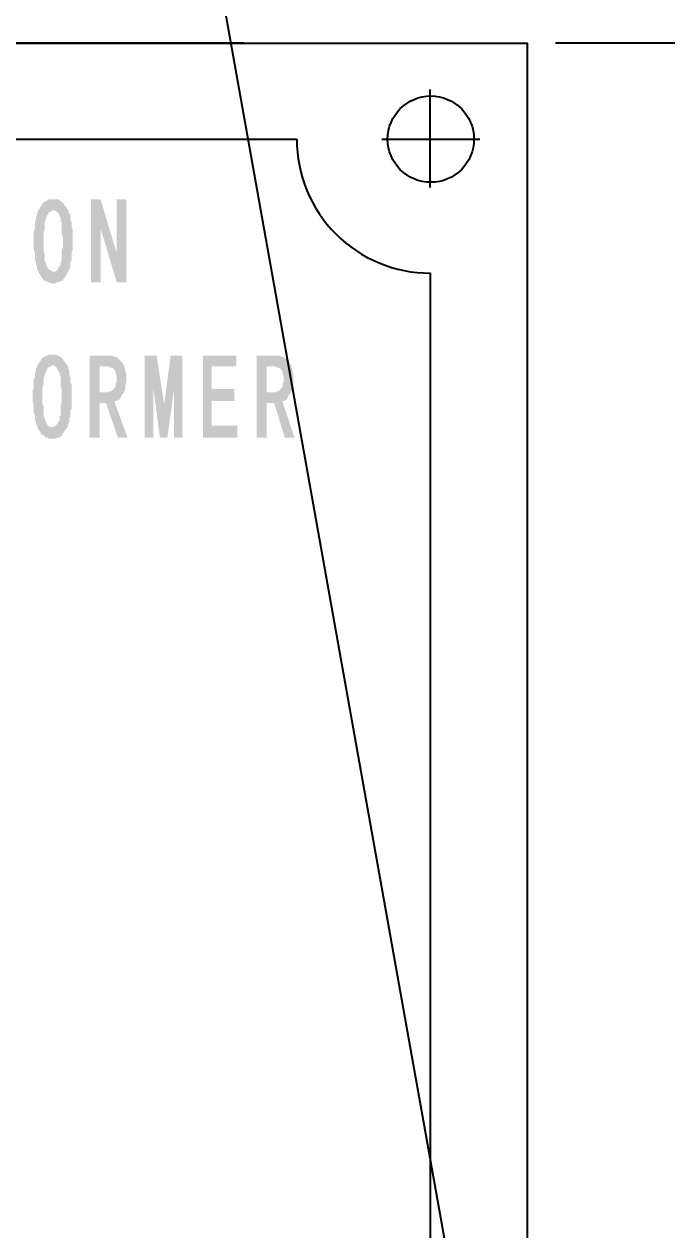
# Model space of a CAD drawing. Header units: inches. Extents: x 198356 to 209798, y -190593 to -183267.
# Drawn here: x 201260.6 to 201294.1, y -183985.7 to -183922.8 of the extents above; entities that cross this region are included whole.
import ezdxf

# ---------------------------------------------------------------- set-up
doc = ezdxf.new("R2010")
doc.units = ezdxf.units.IN
doc.header["$LTSCALE"] = 13
doc.linetypes.add('CENTER', pattern=[50.8, 31.75, -6.35, 6.35, -6.35])
doc.linetypes.add('DASHED', pattern=[0.75, 0.5, -0.25])
doc.layers.get('0').update_dxf_attribs({"color": 1, "linetype": 'CENTER'})
for name, color, linetype in [('2', 3, 'Continuous'), ('4虚线层', 6, 'DASHED'), ('7标注层', 4, 'Continuous'), ('PDF_Geometry', 7, 'Continuous')]:
    doc.layers.add(name, color=color, linetype=linetype)
doc.layers.add('2细实线', color=3, linetype='Continuous', lineweight=20)
doc.styles.get("Standard").update_dxf_attribs({"font": 'gbenor.shx', "bigfont": 'gbcbig.shx'})
doc.dimstyles.new('英寸 1-10', dxfattribs={"dimscale": 14, "dimtxt": 3.5, "dimasz": 2, "dimexe": 1.5, "dimexo": 0.5, "dimgap": 0.5, "dimtad": 1, "dimtoh": 1, "dimdec": 0, "dimdsep": 46, "dimtxsty": 'Standard', "dimcen": 2.5, "dimclrd": 3, "dimclre": 3, "dimclrt": 3, "dimadec": 0, "dimazin": 2, "dimtfac": 1, "dimtdec": 0, "dimtmove": 0, "dimatfit": 2, "dimfxl": 1, "dimarcsym": 0})

# ---------------------------------------------------------------- blocks, each defined once
blk = doc.blocks.new('*D101')
at = {"layer": '2细实线', "color": 3, "linetype": 'ByBlock', "lineweight": -2}
for p, q in [((204482.464, -183812.807), (204702.343, -183812.807)), ((204681.343, -183854.807), (204681.343, -185990.802)), ((204332.464, -186032.802), (204702.343, -186032.802)), ((201100.829, -188826.91), (201100.829, -188994.785)), ((199830.829, -188846.487), (199830.829, -188994.785)), ((201072.829, -188973.785), (199858.829, -188973.785))]:
    blk.add_line(p, q, dxfattribs=at)
at = {"layer": '2细实线', "color": 3, "linetype": 'ByBlock'}
for points in [[(204674.343, -183854.807), (204688.343, -183854.807), (204681.343, -183812.807)], [(204674.343, -185990.802), (204688.343, -185990.802), (204681.343, -186032.802)], [(199858.829, -188969.118), (199858.829, -188978.452), (199830.829, -188973.785)], [(201072.829, -188969.118), (201072.829, -188978.452), (201100.829, -188973.785)]]:
    blk.add_solid(points, dxfattribs=at)
at = {"layer": 'Defpoints', "color": 0, "linetype": 'ByBlock'}
for p in [(204475.464, -183812.807), (204325.464, -186032.802), (204681.343, -186032.802), (201100.829, -188819.91), (199830.829, -188839.487), (199830.829, -188973.785)]:
    blk.add_point(p, dxfattribs=at)
at = {"layer": '2细实线', "color": 3, "linetype": 'ByBlock', "insert": (204636.061, -185152.306), "char_height": 73.5, "attachment_point": 5, "rotation": 90}
blk.add_mtext('2220 [87]', dxfattribs=at)
at = {"layer": '2细实线', "color": 3, "linetype": 'ByBlock', "insert": (200465.829, -188941.264), "char_height": 49, "attachment_point": 5}
blk.add_mtext('1270 [50]', dxfattribs=at)

msp = doc.modelspace()

# ---------------------------------------------------------------- hatches: boundary and pattern name
at = {"layer": '2', "linetype": 'Continuous', "transparency": 33554559}
for points in [[(201262.143, -183931.946), (201262.03, -183931.946), (201261.974, -183931.946), (201261.862, -183931.946), (201261.806, -183932.002), (201261.693, -183932.059), (201261.637, -183932.115), (201261.581, -183932.171), (201261.525, -183932.283), (201261.469, -183932.339), (201261.413, -183932.452), (201261.356, -183932.508), (201262.143, -183932.508), (201262.199, -183932.508), (201262.311, -183932.564), (201262.367, -183932.62), (201262.424, -183932.676), (201262.48, -183932.789), (201262.48, -183932.845), (201262.536, -183932.901), (201262.536, -183933.013), (201262.536, -183933.07), (201262.592, -183933.182), (201262.592, -183933.294), (201262.592, -183933.463), (201262.592, -183933.575), (201262.592, -183933.744), (201262.648, -183933.912), (201262.648, -183934.081), (201262.648, -183934.249), (201262.648, -183934.418), (201262.592, -183934.586), (201262.592, -183934.755), (201262.592, -183934.867), (201262.592, -183934.979), (201262.592, -183935.092), (201262.536, -183935.204), (201262.536, -183935.26), (201262.536, -183935.372), (201262.48, -183935.429), (201262.424, -183935.485), (201262.367, -183935.597), (201262.311, -183935.653), (201262.255, -183935.709), (201262.143, -183935.709), (201262.873, -183935.766), (201262.929, -183935.709), (201262.929, -183935.653), (201262.985, -183935.541), (201263.041, -183935.429), (201263.041, -183935.316), (201263.041, -183935.204), (201263.098, -183935.092), (201263.098, -183934.979), (201263.098, -183934.867), (201263.098, -183934.698), (201263.154, -183934.586), (201263.154, -183934.418), (201263.154, -183934.249), (201263.154, -183934.081), (201263.154, -183933.968), (201263.154, -183933.8), (201263.154, -183933.631), (201263.154, -183933.519), (201263.098, -183933.35), (201263.098, -183933.238), (201263.098, -183933.126), (201263.041, -183933.013), (201263.041, -183932.901), (201263.041, -183932.789), (201262.985, -183932.676), (201262.929, -183932.62), (201262.929, -183932.508), (201262.873, -183932.452), (201262.817, -183932.339), (201262.761, -183932.283), (201262.704, -183932.171), (201262.648, -183932.115), (201262.592, -183932.059), (201262.48, -183932.002), (201262.424, -183931.946), (201262.311, -183931.946), (201262.255, -183931.946)], [(201264.614, -183931.946), (201264.109, -183931.946), (201264.109, -183936.271), (201264.614, -183936.271), (201264.614, -183933.463)], [(201264.614, -183931.946), (201264.614, -183933.463), (201265.457, -183936.271), (201265.457, -183934.755)], [(201265.962, -183931.946), (201265.457, -183931.946), (201265.457, -183934.755), (201265.457, -183936.271), (201265.962, -183936.271)], [(201261.356, -183932.508), (201261.356, -183932.564), (201261.3, -183932.676), (201261.3, -183932.789), (201261.244, -183932.901), (201261.244, -183932.957), (201261.188, -183933.126), (201261.188, -183933.238), (201261.188, -183933.35), (201261.188, -183933.463), (201261.132, -183933.631), (201261.132, -183933.8), (201261.132, -183933.968), (201261.132, -183934.081), (201261.132, -183934.137), (201261.132, -183934.249), (201261.132, -183934.418), (201261.132, -183934.586), (201261.188, -183934.698), (201261.188, -183934.867), (201261.188, -183934.979), (201261.188, -183935.092), (201261.244, -183935.204), (201261.244, -183935.316), (201261.3, -183935.429), (201261.3, -183935.541), (201261.356, -183935.653), (201261.356, -183935.709), (201261.413, -183935.822), (201261.469, -183935.878), (201261.525, -183935.99), (201261.581, -183936.046), (201261.637, -183936.159), (201261.75, -183936.215), (201261.806, -183936.215), (201261.918, -183936.271), (201261.974, -183936.271), (201262.087, -183936.327), (201262.143, -183936.327), (201262.255, -183936.327), (201262.311, -183936.271), (201262.424, -183936.271), (201262.48, -183936.215), (201262.592, -183936.215), (201262.648, -183936.159), (201262.704, -183936.046), (201262.761, -183935.99), (201262.817, -183935.878), (201262.873, -183935.822), (201262.873, -183935.766), (201262.143, -183935.709), (201262.087, -183935.709), (201262.03, -183935.653), (201261.918, -183935.597), (201261.862, -183935.541), (201261.806, -183935.429), (201261.806, -183935.372), (201261.75, -183935.316), (201261.75, -183935.204), (201261.693, -183935.148), (201261.693, -183935.035), (201261.693, -183934.867), (201261.693, -183934.755), (201261.637, -183934.642), (201261.637, -183934.474), (201261.637, -183934.305), (201261.637, -183934.081), (201261.637, -183933.968), (201261.637, -183933.8), (201261.637, -183933.687), (201261.693, -183933.519), (201261.693, -183933.35), (201261.693, -183933.238), (201261.693, -183933.126), (201261.75, -183933.013), (201261.75, -183932.957), (201261.806, -183932.901), (201261.806, -183932.789), (201261.862, -183932.733), (201261.918, -183932.62), (201262.03, -183932.564), (201262.087, -183932.508), (201262.143, -183932.508)], [(201262.087, -183940.034), (201261.974, -183940.034), (201261.918, -183940.034), (201261.806, -183940.09), (201261.75, -183940.09), (201261.693, -183940.147), (201261.581, -183940.203), (201261.525, -183940.259), (201261.469, -183940.371), (201261.413, -183940.427), (201261.356, -183940.54), (201261.3, -183940.596), (201262.087, -183940.596), (201262.143, -183940.596), (201262.255, -183940.652), (201262.311, -183940.708), (201262.367, -183940.821), (201262.424, -183940.933), (201262.48, -183940.989), (201262.48, -183941.101), (201262.536, -183941.214), (201262.536, -183941.326), (201262.536, -183941.438), (201262.536, -183941.551), (201262.536, -183941.719), (201262.592, -183941.832), (201262.592, -183942), (201262.592, -183942.225), (201262.592, -183942.337), (201262.592, -183942.506), (201262.536, -183942.674), (201262.536, -183942.843), (201262.536, -183942.955), (201262.536, -183943.067), (201262.536, -183943.18), (201262.48, -183943.292), (201262.48, -183943.404), (201262.48, -183943.46), (201262.424, -183943.517), (201262.367, -183943.629), (201262.311, -183943.685), (201262.255, -183943.741), (201262.199, -183943.797), (201262.087, -183943.797), (201262.817, -183943.91), (201262.873, -183943.797), (201262.929, -183943.741), (201262.929, -183943.629), (201262.985, -183943.517), (201262.985, -183943.46), (201262.985, -183943.348), (201263.041, -183943.236), (201263.041, -183943.067), (201263.041, -183942.955), (201263.098, -183942.843), (201263.098, -183942.674), (201263.098, -183942.506), (201263.098, -183942.393), (201263.098, -183942.225), (201263.098, -183942.056), (201263.098, -183941.888), (201263.098, -183941.775), (201263.098, -183941.607), (201263.041, -183941.495), (201263.041, -183941.326), (201263.041, -183941.214), (201262.985, -183941.101), (201262.985, -183940.989), (201262.985, -183940.877), (201262.929, -183940.764), (201262.929, -183940.708), (201262.873, -183940.596), (201262.817, -183940.54), (201262.761, -183940.427), (201262.704, -183940.371), (201262.648, -183940.259), (201262.592, -183940.203), (201262.536, -183940.147), (201262.424, -183940.09), (201262.367, -183940.09), (201262.311, -183940.034), (201262.199, -183940.034)], [(201264.951, -183940.09), (201264.052, -183940.09), (201264.052, -183944.359), (201264.558, -183944.359), (201264.558, -183942.562), (201264.895, -183942.562), (201265.344, -183942.506), (201265.4, -183942.449), (201265.457, -183942.449), (201265.569, -183942.393), (201265.625, -183942.337), (201265.681, -183942.225), (201265.737, -183942.112), (201265.794, -183942.056), (201264.558, -183942), (201264.558, -183940.652), (201264.895, -183940.652), (201265.85, -183940.596), (201265.794, -183940.54), (201265.737, -183940.427), (201265.681, -183940.371), (201265.625, -183940.315), (201265.569, -183940.259), (201265.513, -183940.203), (201265.4, -183940.147), (201265.344, -183940.147), (201265.232, -183940.09), (201265.176, -183940.09), (201265.063, -183940.09)], [(201267.535, -183940.09), (201266.917, -183940.09), (201266.917, -183944.359), (201267.366, -183944.359), (201267.366, -183941.775)], [(201267.535, -183940.09), (201267.366, -183941.775), (201267.703, -183944.359), (201267.928, -183942.618)], [(201268.883, -183940.09), (201268.265, -183940.09), (201267.928, -183942.618), (201267.703, -183944.359), (201268.096, -183944.359), (201268.433, -183941.888)], [(201268.883, -183940.09), (201268.433, -183941.888), (201268.433, -183944.359), (201268.883, -183944.359)], [(201271.691, -183940.09), (201269.95, -183940.09), (201269.95, -183944.359), (201271.747, -183944.359), (201271.747, -183943.741), (201270.399, -183943.741), (201270.399, -183942.449), (201271.579, -183942.449), (201271.579, -183941.832), (201270.399, -183941.832), (201270.399, -183940.652), (201271.691, -183940.652)], [(201273.657, -183940.09), (201272.758, -183940.09), (201272.758, -183944.359), (201273.264, -183944.359), (201273.264, -183942.562), (201273.657, -183942.562), (201274.106, -183942.506), (201274.106, -183942.449), (201274.162, -183942.449), (201274.275, -183942.393), (201274.331, -183942.337), (201274.387, -183942.225), (201274.443, -183942.112), (201274.499, -183942.056), (201273.264, -183942), (201273.264, -183940.652), (201273.601, -183940.652), (201274.556, -183940.596), (201274.499, -183940.54), (201274.443, -183940.427), (201274.387, -183940.371), (201274.331, -183940.315), (201274.275, -183940.259), (201274.219, -183940.203), (201274.106, -183940.147), (201274.05, -183940.147), (201273.994, -183940.09), (201273.882, -183940.09), (201273.769, -183940.09)], [(201261.3, -183940.596), (201261.3, -183940.708), (201261.244, -183940.765), (201261.244, -183940.877), (201261.188, -183940.989), (201261.188, -183941.102), (201261.188, -183941.214), (201261.132, -183941.326), (201261.132, -183941.439), (201261.132, -183941.607), (201261.132, -183941.719), (201261.076, -183941.888), (201261.076, -183942.056), (201261.076, -183942.225), (201261.076, -183942.393), (201261.076, -183942.506), (201261.132, -183942.674), (201261.132, -183942.843), (201261.132, -183942.955), (201261.132, -183943.067), (201261.188, -183943.236), (201261.188, -183943.348), (201261.188, -183943.461), (201261.244, -183943.517), (201261.244, -183943.629), (201261.3, -183943.741), (201261.3, -183943.798), (201261.356, -183943.91), (201261.413, -183944.022), (201261.469, -183944.078), (201261.525, -183944.191), (201261.637, -183944.247), (201261.693, -183944.303), (201261.75, -183944.359), (201261.862, -183944.359), (201261.918, -183944.415), (201262.03, -183944.415), (201262.087, -183944.415), (201262.199, -183944.415), (201262.255, -183944.415), (201262.367, -183944.359), (201262.424, -183944.359), (201262.536, -183944.303), (201262.592, -183944.247), (201262.648, -183944.135), (201262.704, -183944.078), (201262.761, -183943.966), (201262.817, -183943.91), (201262.087, -183943.798), (201262.03, -183943.798), (201261.974, -183943.798), (201261.862, -183943.741), (201261.806, -183943.629), (201261.75, -183943.517), (201261.75, -183943.461), (201261.693, -183943.404), (201261.693, -183943.292), (201261.637, -183943.236), (201261.637, -183943.124), (201261.637, -183943.011), (201261.637, -183942.843), (201261.637, -183942.73), (201261.581, -183942.562), (201261.581, -183942.393), (201261.581, -183942.225), (201261.581, -183942.113), (201261.581, -183941.944), (201261.581, -183941.776), (201261.637, -183941.607), (201261.637, -183941.495), (201261.637, -183941.326), (201261.637, -183941.214), (201261.693, -183941.158), (201261.693, -183941.045), (201261.75, -183940.989), (201261.75, -183940.933), (201261.806, -183940.821), (201261.862, -183940.708), (201261.974, -183940.652), (201262.03, -183940.652), (201262.087, -183940.596)], [(201265.85, -183940.596), (201264.895, -183940.652), (201265.007, -183940.652), (201265.12, -183940.708), (201265.176, -183940.708), (201265.288, -183940.765), (201265.344, -183940.821), (201265.344, -183940.877), (201265.4, -183940.933), (201265.4, -183941.045), (201265.457, -183941.158), (201265.457, -183941.326), (201265.457, -183941.439), (201265.4, -183941.551), (201265.4, -183941.663), (201265.344, -183941.776), (201265.288, -183941.832), (201265.232, -183941.888), (201265.176, -183941.944), (201265.063, -183941.944), (201265.007, -183942), (201264.558, -183942), (201265.794, -183942.056), (201265.85, -183941.944), (201265.906, -183941.832), (201265.906, -183941.719), (201265.906, -183941.607), (201265.962, -183941.439), (201265.962, -183941.326), (201265.962, -183941.214), (201265.962, -183941.045), (201265.906, -183940.933), (201265.906, -183940.821), (201265.85, -183940.708)], [(201274.556, -183940.596), (201273.601, -183940.652), (201273.713, -183940.652), (201273.825, -183940.708), (201273.882, -183940.708), (201273.994, -183940.765), (201274.05, -183940.821), (201274.05, -183940.877), (201274.106, -183940.933), (201274.106, -183941.045), (201274.162, -183941.158), (201274.162, -183941.326), (201274.162, -183941.439), (201274.106, -183941.551), (201274.106, -183941.663), (201274.05, -183941.776), (201273.994, -183941.832), (201273.938, -183941.888), (201273.882, -183941.944), (201273.769, -183941.944), (201273.713, -183942), (201273.264, -183942), (201274.499, -183942.056), (201274.556, -183941.944), (201274.612, -183941.832), (201274.612, -183941.719), (201274.668, -183941.607), (201274.668, -183941.439), (201274.668, -183941.326), (201274.668, -183941.214), (201274.668, -183941.045), (201274.612, -183940.933), (201274.612, -183940.821), (201274.556, -183940.708)], [(201265.344, -183942.506), (201264.895, -183942.562), (201265.513, -183944.359), (201266.018, -183944.359)], [(201274.106, -183942.506), (201273.657, -183942.562), (201274.219, -183944.359), (201274.724, -183944.359)]]:
    msp.add_hatch(color=256, dxfattribs=at).paths.add_polyline_path(points)

# ---------------------------------------------------------------- linework, layer by layer
msp.add_circle((201281.829, -183928.801), 2.25)
at = {"layer": '4虚线层', "ltscale": 5}
msp.add_line((201515.829, -183923.802), (199955.829, -183923.802), dxfattribs=at)
at = {"layer": '7标注层', "color": 3, "linetype": 'ByBlock'}
msp.add_lwpolyline([(201244.568, -183773.686), (201315.952, -184173.269)], dxfattribs=at)
at = {"layer": 'PDF_Geometry', "lineweight": 25}
for points in [[(201136.835, -183923.802), (201286.856, -183923.802), (201286.856, -184098.817), (201136.835, -184098.817), (201136.835, -183923.802)], [(201136.835, -183923.802), (201286.856, -183923.802), (201286.856, -184098.817), (201136.835, -184098.817), (201136.835, -183923.802)], [(201281.801, -183931.328), (201281.801, -183926.217)], [(201148.798, -183928.801), (201274.836, -183928.801)], [(201279.274, -183928.801), (201284.385, -183928.801)], [(201281.801, -183935.766), (201281.801, -184086.798)]]:
    msp.add_lwpolyline(points, dxfattribs=at)
msp.add_arc((201281.798, -183928.833), 6.953, 179.73601, 270.02672, dxfattribs=at)

# ---------------------------------------------------------------- dimensions: what is measured, and where the dimension line sits
at = {"layer": '2细实线', "linetype": 'ByBlock'}
dim = msp.add_linear_dim(base=(204681.343, -186032.802), p1=(204475.464, -183812.807), p2=(204325.464, -186032.802), angle=90, dimstyle='英寸 1-10', override={"dimtxt": 5.25, "dimasz": 3}, dxfattribs=at)
dim.commit()
dim.dimension.update_dxf_attribs({"geometry": '*D101', "text_midpoint": (204681.343, -185152.306), "dimtype": 160})
dim = msp.add_linear_dim(base=(199830.829, -188973.785), p1=(201100.829, -188819.91), p2=(199830.829, -188839.487), dimstyle='英寸 1-10', dxfattribs=at)
dim.commit()
dim.dimension.update_dxf_attribs({"geometry": '*D101', "text_midpoint": (200465.829, -188941.264)})

doc.saveas('drawing.dxf')
